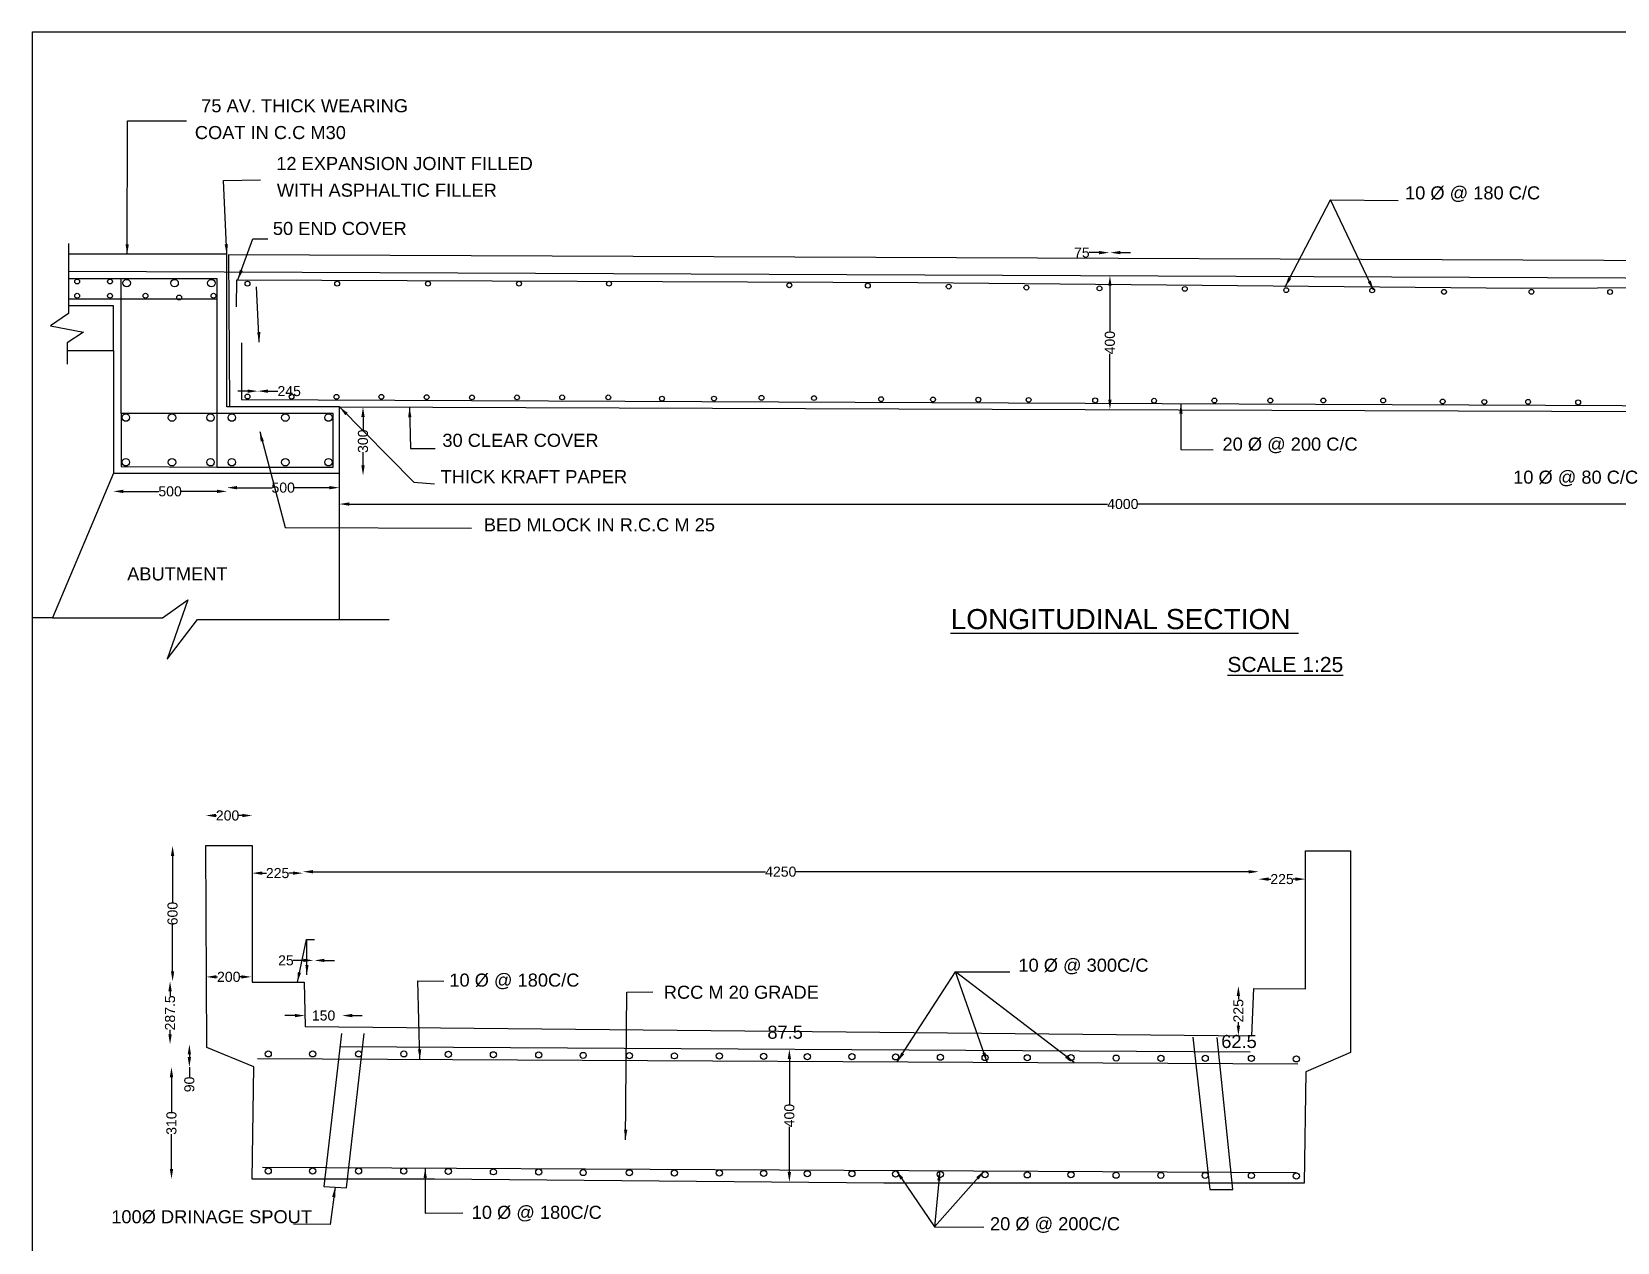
# Model space of a CAD drawing. Header units: millimetres. Extents: x 2542356 to 2558203, y 44351462 to 44362658.
# Drawn here: x 2542356 to 2550245, y 44356637 to 44362658 of the extents above; entities that cross this region are included whole.
import ezdxf

# ---------------------------------------------------------------- set-up
doc = ezdxf.new("R2010")
doc.units = ezdxf.units.MM
doc.header["$MEASUREMENT"] = 0
for name, color, linetype in [('DIMENSION', 7, 'Continuous'), ('DRAWING', 2, 'Continuous'), ('TEXT', 7, 'Continuous')]:
    doc.layers.add(name, color=color, linetype=linetype)
doc.styles.get("Standard").update_dxf_attribs({"font": 'arial.ttf', "height": 50})
doc.dimstyles.get("Standard").update_dxf_attribs({"dimtxt": 50, "dimasz": 50, "dimexe": 0.18, "dimexo": 0.0625, "dimgap": 0.09, "dimtad": 0, "dimdec": 0, "dimzin": 0, "dimdsep": 46, "dimtxsty": 'Standard', "dimcen": 0.09, "dimse1": 1, "dimse2": 1, "dimadec": 0, "dimazin": 0, "dimtfac": 1, "dimtdec": 0, "dimtofl": 0, "dimtmove": 0, "dimatfit": 3, "dimfxl": 1, "dimtolj": 1, "dimtzin": 0, "dimarcsym": 0})

# ---------------------------------------------------------------- blocks, each defined once
blk = doc.blocks.new('*D53')
at = {"layer": 'Defpoints', "color": 0, "transparency": 16777216}
for p in [(2543453, 44358759.5), (2543222, 44358610), (2543453, 44358610)]:
    blk.add_point(p, dxfattribs=at)
at = {"layer": 'TEXT', "color": 0, "lineweight": -2, "transparency": 16777216}
for p, q in [((2543272, 44358759.5), (2543274.3, 44358759.5)), ((2543403, 44358759.5), (2543385.7, 44358759.5))]:
    blk.add_line(p, q, dxfattribs=at)
at = {"layer": 'TEXT', "color": 0, "transparency": 16777216}
for points in [[(2543272, 44358767.8), (2543272, 44358751.2), (2543222, 44358759.5)], [(2543403, 44358767.8), (2543403, 44358751.2), (2543453, 44358759.5)]]:
    blk.add_solid(points, dxfattribs=at)
at = {"layer": 'TEXT', "color": 0, "transparency": 16777216, "insert": (2543330, 44358759.5), "char_height": 50, "attachment_point": 5}
blk.add_mtext('\\A1;200', dxfattribs=at)
blk = doc.blocks.new('*D54')
at = {"layer": 'Defpoints', "color": 0, "transparency": 16777216}
for p in [(2543453, 44358453.5), (2543705, 44358473), (2543705, 44358446.5)]:
    blk.add_point(p, dxfattribs=at)
at = {"layer": 'TEXT', "color": 0, "lineweight": -2, "transparency": 16777216}
for p, q in [((2543503, 44358473), (2543523.1, 44358473)), ((2543655, 44358473), (2543634.9, 44358473))]:
    blk.add_line(p, q, dxfattribs=at)
at = {"layer": 'TEXT', "color": 0, "transparency": 16777216}
for points in [[(2543503, 44358481.3), (2543503, 44358464.7), (2543453, 44358473)], [(2543655, 44358481.3), (2543655, 44358464.7), (2543705, 44358473)]]:
    blk.add_solid(points, dxfattribs=at)
at = {"layer": 'TEXT', "color": 0, "transparency": 16777216, "insert": (2543579, 44358473), "char_height": 50, "attachment_point": 5}
blk.add_mtext('\\A1;225', dxfattribs=at)
blk = doc.blocks.new('*D55')
at = {"layer": 'Defpoints', "color": 0, "transparency": 16777216}
for p in [(2543705, 44358473), (2548460.5, 44358480), (2548460.5, 44358443)]:
    blk.add_point(p, dxfattribs=at)
at = {"layer": 'TEXT', "color": 0, "lineweight": -2, "transparency": 16777216}
for p, q in [((2543755, 44358480), (2546007.1, 44358480)), ((2548410.5, 44358480), (2546158.4, 44358480))]:
    blk.add_line(p, q, dxfattribs=at)
at = {"layer": 'TEXT', "color": 0, "transparency": 16777216}
for points in [[(2543755, 44358488.3), (2543755, 44358471.7), (2543705, 44358480)], [(2548410.5, 44358488.3), (2548410.5, 44358471.7), (2548460.5, 44358480)]]:
    blk.add_solid(points, dxfattribs=at)
at = {"layer": 'TEXT', "color": 0, "transparency": 16777216, "insert": (2546082.8, 44358480), "char_height": 50, "attachment_point": 5}
blk.add_mtext('\\A1;4250', dxfattribs=at)
blk = doc.blocks.new('*D56')
at = {"layer": 'Defpoints', "color": 0, "transparency": 16777216}
for p in [(2548460.5, 44358443), (2548693.6, 44358443.2), (2548693.6, 44358443.2)]:
    blk.add_point(p, dxfattribs=at)
at = {"layer": 'TEXT', "color": 0, "lineweight": -2, "transparency": 16777216}
for p, q in [((2548510.5, 44358443.2), (2548521.1, 44358443.2)), ((2548643.6, 44358443.2), (2548633, 44358443.2))]:
    blk.add_line(p, q, dxfattribs=at)
at = {"layer": 'TEXT', "color": 0, "transparency": 16777216}
for points in [[(2548510.5, 44358451.5), (2548510.5, 44358434.8), (2548460.5, 44358443.2)], [(2548643.6, 44358451.5), (2548643.6, 44358434.8), (2548693.6, 44358443.2)]]:
    blk.add_solid(points, dxfattribs=at)
at = {"layer": 'TEXT', "color": 0, "transparency": 16777216, "insert": (2548577.1, 44358443.2), "char_height": 50, "attachment_point": 5}
blk.add_mtext('\\A1;225', dxfattribs=at)
blk = doc.blocks.new('*D57')
at = {"layer": 'Defpoints', "color": 0, "transparency": 16777216}
for p in [(2543480.8, 44360870), (2543480.8, 44360828.6), (2543480.5, 44360759.5)]:
    blk.add_point(p, dxfattribs=at)
at = {"layer": 'TEXT', "color": 0, "lineweight": -2, "transparency": 16777216}
for p, q in [((2543430.5, 44360870), (2543380.5, 44360870)), ((2543530.8, 44360870), (2543580.8, 44360870))]:
    blk.add_line(p, q, dxfattribs=at)
at = {"layer": 'TEXT', "color": 0, "transparency": 16777216}
for points in [[(2543430.5, 44360878.3), (2543430.5, 44360861.7), (2543480.5, 44360870)], [(2543530.8, 44360878.3), (2543530.8, 44360861.7), (2543480.8, 44360870)]]:
    blk.add_solid(points, dxfattribs=at)
at = {"layer": 'TEXT', "color": 0, "transparency": 16777216, "insert": (2543636.7, 44360870), "char_height": 50, "attachment_point": 5}
blk.add_mtext('\\A1;245', dxfattribs=at)
blk = doc.blocks.new('*D58')
at = {"layer": 'Defpoints', "color": 0, "transparency": 16777216}
for p in [(2542761, 44360375), (2543327, 44360371.5), (2543327, 44360371.5)]:
    blk.add_point(p, dxfattribs=at)
at = {"layer": 'TEXT', "color": 0, "lineweight": -2, "transparency": 16777216}
for p, q in [((2542811, 44360371.5), (2542988.8, 44360371.5)), ((2543277, 44360371.5), (2543099.2, 44360371.5))]:
    blk.add_line(p, q, dxfattribs=at)
at = {"layer": 'TEXT', "color": 0, "transparency": 16777216}
for points in [[(2542811, 44360379.8), (2542811, 44360363.2), (2542761, 44360371.5)], [(2543277, 44360379.8), (2543277, 44360363.2), (2543327, 44360371.5)]]:
    blk.add_solid(points, dxfattribs=at)
at = {"layer": 'TEXT', "color": 0, "transparency": 16777216, "insert": (2543044, 44360371.5), "char_height": 50, "attachment_point": 5}
blk.add_mtext('\\A1;500', dxfattribs=at)
blk = doc.blocks.new('*D59')
at = {"layer": 'Defpoints', "color": 0, "transparency": 16777216}
for p in [(2543327, 44360371.5), (2543886.5, 44360390), (2543886.5, 44360371.5)]:
    blk.add_point(p, dxfattribs=at)
at = {"layer": 'TEXT', "color": 0, "lineweight": -2, "transparency": 16777216}
for p, q in [((2543377, 44360390), (2543551.5, 44360390)), ((2543836.5, 44360390), (2543662, 44360390))]:
    blk.add_line(p, q, dxfattribs=at)
at = {"layer": 'TEXT', "color": 0, "transparency": 16777216}
for points in [[(2543377, 44360398.3), (2543377, 44360381.7), (2543327, 44360390)], [(2543836.5, 44360398.3), (2543836.5, 44360381.7), (2543886.5, 44360390)]]:
    blk.add_solid(points, dxfattribs=at)
at = {"layer": 'TEXT', "color": 0, "transparency": 16777216, "insert": (2543606.8, 44360390), "char_height": 50, "attachment_point": 5}
blk.add_mtext('\\A1;500', dxfattribs=at)
blk = doc.blocks.new('*D60')
at = {"layer": 'Defpoints', "color": 0, "transparency": 16777216}
for p in [(2544004, 44360791.5), (2544031.7, 44360791.5), (2544030.5, 44360450.5)]:
    blk.add_point(p, dxfattribs=at)
at = {"layer": 'TEXT', "color": 0, "lineweight": -2, "transparency": 16777216}
for p, q in [((2544004, 44360741.5), (2544004, 44360676.2)), ((2544004, 44360500.5), (2544004, 44360565.8))]:
    blk.add_line(p, q, dxfattribs=at)
at = {"layer": 'TEXT', "color": 0, "transparency": 16777216}
for points in [[(2543995.7, 44360741.5), (2544012.3, 44360741.5), (2544004, 44360791.5)], [(2543995.7, 44360500.5), (2544012.3, 44360500.5), (2544004, 44360450.5)]]:
    blk.add_solid(points, dxfattribs=at)
at = {"layer": 'TEXT', "color": 0, "transparency": 16777216, "insert": (2544004, 44360621), "char_height": 50, "attachment_point": 5, "rotation": 90}
blk.add_mtext('\\A1;300', dxfattribs=at)
blk = doc.blocks.new('*D66')
at = {"layer": 'Defpoints', "color": 0, "transparency": 16777216}
for p in [(2543886.5, 44360308.5), (2543886.5, 44360190.5), (2551683, 44360231.8)]:
    blk.add_point(p, dxfattribs=at)
at = {"layer": 'TEXT', "color": 0, "lineweight": -2, "transparency": 16777216}
for p, q in [((2543936.5, 44360308.5), (2547709.1, 44360308.5)), ((2551633, 44360308.5), (2547860.4, 44360308.5))]:
    blk.add_line(p, q, dxfattribs=at)
at = {"layer": 'TEXT', "color": 0, "transparency": 16777216}
for points in [[(2543936.5, 44360316.8), (2543936.5, 44360300.2), (2543886.5, 44360308.5)], [(2551633, 44360316.8), (2551633, 44360300.2), (2551683, 44360308.5)]]:
    blk.add_solid(points, dxfattribs=at)
at = {"layer": 'TEXT', "color": 0, "transparency": 16777216, "insert": (2547784.8, 44360308.5), "char_height": 50, "attachment_point": 5}
blk.add_mtext('\\A1;4000', dxfattribs=at)
blk = doc.blocks.new('*D67')
at = {"layer": 'Defpoints', "color": 0, "transparency": 16777216}
for p in [(2543224, 44358744.5), (2543448, 44358738.5), (2543448, 44357957)]:
    blk.add_point(p, dxfattribs=at)
at = {"layer": 'TEXT', "color": 0, "lineweight": -2, "transparency": 16777216}
for p, q in [((2543274, 44357957), (2543280.3, 44357957)), ((2543398, 44357957), (2543391.7, 44357957))]:
    blk.add_line(p, q, dxfattribs=at)
at = {"layer": 'TEXT', "color": 0, "transparency": 16777216}
for points in [[(2543274, 44357965.3), (2543274, 44357948.7), (2543224, 44357957)], [(2543398, 44357965.3), (2543398, 44357948.7), (2543448, 44357957)]]:
    blk.add_solid(points, dxfattribs=at)
at = {"layer": 'TEXT', "color": 0, "transparency": 16777216, "insert": (2543336, 44357957), "char_height": 50, "attachment_point": 5}
blk.add_mtext('\\A1;200', dxfattribs=at)
blk = doc.blocks.new('*D68')
at = {"layer": 'Defpoints', "color": 0, "transparency": 16777216}
for p in [(2543757, 44358039), (2543757, 44357936), (2543762, 44357901)]:
    blk.add_point(p, dxfattribs=at)
at = {"layer": 'TEXT', "color": 0, "lineweight": -2, "transparency": 16777216}
for p, q in [((2543707, 44358039), (2543657, 44358039)), ((2543812, 44358039), (2543862, 44358039))]:
    blk.add_line(p, q, dxfattribs=at)
at = {"layer": 'TEXT', "color": 0, "transparency": 16777216}
for points in [[(2543707, 44358047.3), (2543707, 44358030.7), (2543757, 44358039)], [(2543812, 44358047.3), (2543812, 44358030.7), (2543762, 44358039)]]:
    blk.add_solid(points, dxfattribs=at)
at = {"layer": 'TEXT', "color": 0, "transparency": 16777216, "insert": (2543620.5, 44358039), "char_height": 50, "attachment_point": 5}
blk.add_mtext('\\A1;25', dxfattribs=at)
blk = doc.blocks.new('*D69')
at = {"layer": 'Defpoints', "color": 0, "transparency": 16777216}
for p in [(2543715, 44357753.2), (2543900.5, 44357764.7), (2543900.5, 44357714)]:
    blk.add_point(p, dxfattribs=at)
at = {"layer": 'TEXT', "color": 0, "lineweight": -2, "transparency": 16777216}
for p, q in [((2543665, 44357764.7), (2543615, 44357764.7)), ((2543950.5, 44357764.7), (2544000.5, 44357764.7))]:
    blk.add_line(p, q, dxfattribs=at)
at = {"layer": 'TEXT', "color": 0, "transparency": 16777216}
for points in [[(2543665, 44357773), (2543665, 44357756.4), (2543715, 44357764.7)], [(2543950.5, 44357773), (2543950.5, 44357756.4), (2543900.5, 44357764.7)]]:
    blk.add_solid(points, dxfattribs=at)
at = {"layer": 'TEXT', "color": 0, "transparency": 16777216, "insert": (2543807.8, 44357764.7), "char_height": 50, "attachment_point": 5}
blk.add_mtext('\\A1;150', dxfattribs=at)
blk = doc.blocks.new('*D70')
at = {"layer": 'Defpoints', "color": 0, "transparency": 16777216}
for p in [(2543044, 44357508), (2543051, 44357508), (2543049, 44356952)]:
    blk.add_point(p, dxfattribs=at)
at = {"layer": 'TEXT', "color": 0, "lineweight": -2, "transparency": 16777216}
for p, q in [((2543051, 44357458), (2543051, 44357285.2)), ((2543051, 44357002), (2543051, 44357174.8))]:
    blk.add_line(p, q, dxfattribs=at)
at = {"layer": 'TEXT', "color": 0, "transparency": 16777216}
for points in [[(2543042.7, 44357458), (2543059.3, 44357458), (2543051, 44357508)], [(2543042.7, 44357002), (2543059.3, 44357002), (2543051, 44356952)]]:
    blk.add_solid(points, dxfattribs=at)
at = {"layer": 'TEXT', "color": 0, "transparency": 16777216, "insert": (2543051, 44357230), "char_height": 50, "attachment_point": 5, "rotation": 90}
blk.add_mtext('\\A1;310', dxfattribs=at)
blk = doc.blocks.new('*D71')
at = {"layer": 'Defpoints', "color": 0, "transparency": 16777216}
for p in [(2543042.5, 44357621.5), (2543051, 44357508), (2543140, 44357508)]:
    blk.add_point(p, dxfattribs=at)
at = {"layer": 'TEXT', "color": 0, "lineweight": -2, "transparency": 16777216}
for p, q in [((2543140, 44357571.5), (2543140, 44357558)), ((2543140, 44357508), (2543140, 44357458))]:
    blk.add_line(p, q, dxfattribs=at)
at = {"layer": 'TEXT', "color": 0, "transparency": 16777216}
for points in [[(2543131.7, 44357571.5), (2543148.3, 44357571.5), (2543140, 44357621.5)], [(2543131.7, 44357558), (2543148.3, 44357558), (2543140, 44357508)]]:
    blk.add_solid(points, dxfattribs=at)
at = {"layer": 'TEXT', "color": 0, "transparency": 16777216, "insert": (2543140, 44357422.2), "char_height": 50, "attachment_point": 5, "rotation": 90}
blk.add_mtext('\\A1;90', dxfattribs=at)
blk = doc.blocks.new('*D72')
at = {"layer": 'Defpoints', "color": 0, "transparency": 16777216}
for p in [(2543032.5, 44357935), (2543044, 44357935), (2543042.5, 44357621.5)]:
    blk.add_point(p, dxfattribs=at)
at = {"layer": 'TEXT', "color": 0, "lineweight": -2, "transparency": 16777216}
for p, q in [((2543044, 44357885), (2543044, 44357863.3)), ((2543044, 44357671.5), (2543044, 44357693.2))]:
    blk.add_line(p, q, dxfattribs=at)
at = {"layer": 'TEXT', "color": 0, "transparency": 16777216}
for points in [[(2543035.7, 44357885), (2543052.3, 44357885), (2543044, 44357935)], [(2543035.7, 44357671.5), (2543052.3, 44357671.5), (2543044, 44357621.5)]]:
    blk.add_solid(points, dxfattribs=at)
at = {"layer": 'TEXT', "color": 0, "transparency": 16777216, "insert": (2543044, 44357778.2), "char_height": 50, "attachment_point": 5, "rotation": 90}
blk.add_mtext('\\A1;287.5', dxfattribs=at)
blk = doc.blocks.new('*D73')
at = {"layer": 'Defpoints', "color": 0, "transparency": 16777216}
for p in [(2543030.5, 44358609), (2543056.5, 44358609), (2543032.5, 44357935)]:
    blk.add_point(p, dxfattribs=at)
at = {"layer": 'TEXT', "color": 0, "lineweight": -2, "transparency": 16777216}
for p, q in [((2543056.5, 44358559), (2543056.5, 44358327.4)), ((2543056.5, 44357985), (2543056.5, 44358216.6))]:
    blk.add_line(p, q, dxfattribs=at)
at = {"layer": 'TEXT', "color": 0, "transparency": 16777216}
for points in [[(2543048.2, 44358559), (2543064.8, 44358559), (2543056.5, 44358609)], [(2543048.2, 44357985), (2543064.8, 44357985), (2543056.5, 44357935)]]:
    blk.add_solid(points, dxfattribs=at)
at = {"layer": 'TEXT', "color": 0, "transparency": 16777216, "insert": (2543056.5, 44358272), "char_height": 50, "attachment_point": 5, "rotation": 90}
blk.add_mtext('\\A1;600', dxfattribs=at)
blk = doc.blocks.new('*D77')
at = {"layer": 'Defpoints', "color": 0, "transparency": 16777216}
for p in [(2548342.5, 44357912), (2548359.9, 44357912), (2548354.4, 44357665)]:
    blk.add_point(p, dxfattribs=at)
at = {"layer": 'TEXT', "color": 0, "lineweight": -2, "transparency": 16777216}
for p, q in [((2548359.9, 44357862), (2548359.9, 44357844.4)), ((2548359.9, 44357715), (2548359.9, 44357732.6))]:
    blk.add_line(p, q, dxfattribs=at)
at = {"layer": 'TEXT', "color": 0, "transparency": 16777216}
for points in [[(2548351.6, 44357862), (2548368.2, 44357862), (2548359.9, 44357912)], [(2548351.6, 44357715), (2548368.2, 44357715), (2548359.9, 44357665)]]:
    blk.add_solid(points, dxfattribs=at)
at = {"layer": 'TEXT', "color": 0, "transparency": 16777216, "insert": (2548359.9, 44357788.5), "char_height": 50, "attachment_point": 5, "rotation": 90}
blk.add_mtext('\\A1;225', dxfattribs=at)
blk = doc.blocks.new('*D97')
at = {"layer": 'Defpoints', "color": 0, "transparency": 16777216}
for p in [(2547717, 44361559), (2547717, 44361549.5), (2547723, 44361444.4)]:
    blk.add_point(p, dxfattribs=at)
at = {"layer": 'TEXT', "color": 0, "lineweight": -2, "transparency": 16777216}
for p, q in [((2547667, 44361559), (2547617, 44361559)), ((2547773, 44361559), (2547823, 44361559))]:
    blk.add_line(p, q, dxfattribs=at)
at = {"layer": 'TEXT', "color": 0, "transparency": 16777216}
for points in [[(2547667, 44361567.3), (2547667, 44361550.7), (2547717, 44361559)], [(2547773, 44361567.3), (2547773, 44361550.7), (2547723, 44361559)]]:
    blk.add_solid(points, dxfattribs=at)
at = {"layer": 'TEXT', "color": 0, "transparency": 16777216, "insert": (2547581.1, 44361559), "char_height": 50, "attachment_point": 5}
blk.add_mtext('\\A1;75', dxfattribs=at)
blk = doc.blocks.new('*D98')
at = {"layer": 'Defpoints', "color": 0, "transparency": 16777216}
for p in [(2547723, 44361444.4), (2547720.6, 44360778), (2547720.6, 44360778)]:
    blk.add_point(p, dxfattribs=at)
at = {"layer": 'TEXT', "color": 0, "lineweight": -2, "transparency": 16777216}
for p, q in [((2547720.6, 44361394.4), (2547720.6, 44361167.5)), ((2547720.6, 44360828), (2547720.6, 44361055))]:
    blk.add_line(p, q, dxfattribs=at)
at = {"layer": 'TEXT', "color": 0, "transparency": 16777216}
for points in [[(2547712.3, 44361394.4), (2547728.9, 44361394.4), (2547720.6, 44361444.4)], [(2547712.3, 44360828), (2547728.9, 44360828), (2547720.6, 44360778)]]:
    blk.add_solid(points, dxfattribs=at)
at = {"layer": 'TEXT', "color": 0, "transparency": 16777216, "insert": (2547720.6, 44361111.2), "char_height": 50, "attachment_point": 5, "rotation": 90}
blk.add_mtext('\\A1;400', dxfattribs=at)
blk = doc.blocks.new('*D99')
at = {"layer": 'Defpoints', "color": 0, "transparency": 16777216}
for p in [(2546097.7, 44357598.1), (2546125.5, 44357598.1), (2546093.8, 44356936.3)]:
    blk.add_point(p, dxfattribs=at)
at = {"layer": 'TEXT', "color": 0, "lineweight": -2, "transparency": 16777216}
for p, q in [((2546125.5, 44357548.1), (2546125.5, 44357323.4)), ((2546125.5, 44356986.3), (2546125.5, 44357210.9))]:
    blk.add_line(p, q, dxfattribs=at)
at = {"layer": 'TEXT', "color": 0, "transparency": 16777216}
for points in [[(2546117.2, 44357548.1), (2546133.8, 44357548.1), (2546125.5, 44357598.1)], [(2546117.2, 44356986.3), (2546133.8, 44356986.3), (2546125.5, 44356936.3)]]:
    blk.add_solid(points, dxfattribs=at)
at = {"layer": 'TEXT', "color": 0, "transparency": 16777216, "insert": (2546125.5, 44357267.2), "char_height": 50, "attachment_point": 5, "rotation": 90}
blk.add_mtext('\\A1;400', dxfattribs=at)

msp = doc.modelspace()

# ---------------------------------------------------------------- linework, layer by layer
at = {"layer": 'DIMENSION', "color": 0}
msp.add_lwpolyline([(2558203.5, 44351462.4), (2542359, 44351462.4), (2542359, 44362657.5), (2558203.5, 44362657.5)], close=True, dxfattribs=at)
at = {"layer": 'DRAWING', "color": 0}
for points in [[(2542538, 44361605), (2542538, 44361256), (2542448.5, 44361195), (2542613, 44361164), (2542532.5, 44361111), (2542532.5, 44361004.5)], [(2543886.5, 44359734.5), (2543886.5, 44360792), (2543326, 44360792), (2543326, 44361550.5), (2542538, 44361550.5)], [(2542532.5, 44361071.5), (2542762, 44361071.5), (2542762, 44360461.5), (2542459.5, 44359742), (2542355.5, 44359742)], [(2542459.5, 44359742), (2543005.5, 44359742), (2543133, 44359833), (2543030, 44359536.5), (2543180, 44359734.5), (2544133.5, 44359734.5)]]:
    msp.add_lwpolyline(points, dxfattribs=at)
at = {"layer": 'TEXT', "color": 0}
for points in [[(2542538, 44361466), (2552997, 44361422.5), (2552997, 44361559.5)], [(2552997, 44361508), (2543335.5, 44361547.5), (2543339.5, 44360802), (2543339.5, 44360792)], [(2543886.5, 44360792), (2552236, 44360761.5), (2552248, 44361511.1)], [(2542538, 44361430.5), (2543276.5, 44361430.5), (2543276.5, 44360491.5), (2543855, 44360491.5), (2543855, 44360759.5), (2542801, 44360759.5), (2542801, 44360494.5), (2543276.5, 44360491.5)], [(2542801, 44360759.5), (2542801, 44361430.5)], [(2543375, 44361289.5), (2543376.5, 44361423), (2546765, 44361411), (2549770, 44361381.5), (2550901.5, 44361387), (2552015, 44361377.5), (2552187, 44361379), (2552179, 44361089.5)], [(2542538, 44361329), (2543276.5, 44361329)], [(2542762, 44361071.5), (2542762, 44361295), (2542538, 44361295)], [(2543399, 44361110.5), (2543399, 44360829), (2552179, 44360791), (2552179, 44361089.5)], [(2542762, 44360461.5), (2543886.5, 44360461.5)], [(2543222, 44358610), (2543453, 44358610), (2543453, 44357938), (2543453, 44357930.5), (2543711, 44357930.5), (2543716, 44357709.8), (2548426.4, 44357664.3), (2548436.5, 44357900), (2548694, 44357897.5), (2548693.5, 44358583.5), (2548917.5, 44358583.5), (2548917, 44357580.5), (2548695, 44357485), (2548687, 44356932), (2548120.5, 44356932), (2546596, 44356932), (2544360.5, 44356951), (2543453, 44356951), (2543461, 44357509), (2543227.5, 44357606.5), (2543222, 44358610)], [(2543897, 44357675.7), (2543808.5, 44356914.5), (2543921.5, 44356908.5), (2544009.5, 44357675.2)], [(2548133, 44357656.8), (2548218, 44356900.5), (2548331.5, 44356900.5), (2548254, 44357656.2)], [(2543889.5, 44357611), (2548418.5, 44357584.5)], [(2543479, 44357550.5), (2548655, 44357525)], [(2543503.5, 44357010.5), (2548648.5, 44356985)]]:
    msp.add_lwpolyline(points, dxfattribs=at)
for centre, radius in [((2542581.5, 44361415.5), 12), ((2542745, 44361415.5), 12), ((2542828, 44361407.5), 18.5), ((2543066.5, 44361407.5), 18.5), ((2543249.5, 44361407.5), 18.5), ((2543429.5, 44361404.5), 12), ((2543875.5, 44361404.5), 12), ((2544327.5, 44361404.5), 12), ((2544780.5, 44361404.5), 12), ((2545228, 44361404.5), 12), ((2546125.5, 44361396.5), 12), ((2546516, 44361394.5), 12), ((2546918.5, 44361390), 12), ((2547305, 44361385), 12), ((2547668.5, 44361381), 12), ((2548093.5, 44361378.5), 12), ((2548598, 44361372.5), 12), ((2549025.5, 44361371), 12), ((2549383, 44361364), 12), ((2549818, 44361364), 12), ((2550209.5, 44361363), 12), ((2542581.5, 44361344.5), 12), ((2542745, 44361344.5), 12), ((2542921.5, 44361344.5), 12), ((2543089.5, 44361335.5), 12), ((2543260, 44361344.5), 12), ((2543429.5, 44360843.5), 12), ((2543648.5, 44360842.5), 12), ((2543872, 44360841.5), 12), ((2544095.5, 44360841.5), 12), ((2544320.5, 44360840), 12), ((2544546.5, 44360839), 12), ((2544770.5, 44360839), 12), ((2544995, 44360839), 12), ((2545224.5, 44360839), 12), ((2545491.5, 44360832.5), 12), ((2545750.5, 44360833), 12), ((2545987, 44360837), 12), ((2546248, 44360835.5), 12), ((2546582, 44360830), 12), ((2546840.5, 44360828.5), 12), ((2547066, 44360827.5), 12), ((2547316, 44360826.5), 12), ((2547647, 44360824.5), 12), ((2547940.5, 44360822.5), 12), ((2548240.5, 44360823.5), 12), ((2548519, 44360823.5), 12), ((2548782.5, 44360823.5), 12), ((2549080.5, 44360823.5), 12), ((2549376.5, 44360818.5), 12), ((2549583.5, 44360816.5), 12), ((2549801.5, 44360817), 12), ((2550050.5, 44360814.5), 12), ((2542824, 44360738.5), 18.5), ((2543053.5, 44360738.5), 18.5), ((2543245.5, 44360738.5), 18.5), ((2543351.5, 44360738.5), 18.5), ((2543617.5, 44360738.5), 18.5), ((2543832.5, 44360738.5), 18.5), ((2542824, 44360516.5), 18.5), ((2543053.5, 44360516.5), 18.5), ((2543245.5, 44360516.5), 18.5), ((2543351.5, 44360516.5), 18.5), ((2543617.5, 44360516.5), 18.5), ((2543832.5, 44360516.5), 18.5), ((2543532.5, 44357574), 15.2), ((2543753.6, 44357574), 15.2), ((2543982.1, 44357574), 15.2), ((2544207.1, 44357574), 15.2), ((2544428.6, 44357571.9), 15.2), ((2544653.1, 44357569.9), 15.2), ((2544878.6, 44357568.9), 15.2), ((2545099.6, 44357566.4), 15.2), ((2545329.6, 44357565.4), 15.2), ((2545553.6, 44357564.4), 15.2), ((2545777.1, 44357563.9), 15.2), ((2545997.9, 44357562.2), 15.2), ((2546215, 44357560.2), 15.2), ((2546436.9, 44357560.2), 15.2), ((2546654.2, 44357559.2), 15.2), ((2546877.1, 44357557.7), 15.2), ((2547099.5, 44357555.7), 15.2), ((2547309.3, 44357554.9), 15.2), ((2547526.9, 44357555.4), 15.2), ((2547751.7, 44357553.3), 15.2), ((2547974.2, 44357552.1), 15.2), ((2548194.7, 44357552.1), 15.2), ((2548424.7, 44357551.7), 15.2), ((2548648.4, 44357549.1), 15.2), ((2543532.4, 44356991.6), 15.2), ((2543753.5, 44356991.6), 15.2), ((2543982, 44356991.6), 15.2), ((2544207, 44356991.6), 15.2), ((2544428.5, 44356989.5), 15.2), ((2544653, 44356987.5), 15.2), ((2544878.5, 44356986.5), 15.2), ((2545099.5, 44356984), 15.2), ((2545329.5, 44356983), 15.2), ((2545553.5, 44356982), 15.2), ((2545777, 44356981.5), 15.2), ((2545997.8, 44356979.8), 15.2), ((2546214.9, 44356977.8), 15.2), ((2546436.7, 44356977.8), 15.2), ((2546654, 44356976.8), 15.2), ((2546876.9, 44356975.4), 15.2), ((2547099.3, 44356973.3), 15.2), ((2547309.2, 44356972.5), 15.2), ((2547526.8, 44356973.1), 15.2), ((2547751.6, 44356970.9), 15.2), ((2547974, 44356969.7), 15.2), ((2548194.6, 44356969.7), 15.2), ((2548424.6, 44356969.3), 15.2), ((2548648.2, 44356966.8), 15.2)]:
    msp.add_circle(centre, radius, dxfattribs=at)

# ---------------------------------------------------------------- texts
for s, height, p in [('75 AV. THICK WEARING', 65, (2543198.9, 44362257)), ('COAT IN C.C M30', 65, (2543167.2, 44362123.6)), ('12 EXPANSION JOINT FILLED', 65, (2543572.4, 44361969.6)), ('WITH ASPHALTIC FILLER', 65, (2543575.3, 44361837)), ('10 Ø @ 180 C/C', 65, (2549189, 44361823.7)), ('50 END COVER', 65, (2543555.5, 44361646.7)), ('30 CLEAR COVER', 65, (2544399, 44360593.1)), ('20 Ø @ 200 C/C', 65, (2548280.9, 44360574.2)), ('THICK KRAFT PAPER', 65, (2544390.1, 44360412.4)), ('10 Ø @ 80 C/C', 65, (2549727.1, 44360409.8)), ('BED MLOCK IN R.C.C M 25', 65, (2544605.2, 44360173)), ('ABUTMENT', 65, (2542830.4, 44359928.7)), ('%%ULONGITUDINAL SECTION ', 100, (2546928, 44359686.5)), ('%%USCALE 1:25', 75, (2548305.2, 44359473.2)), ('10 Ø @ 300C/C', 65, (2547265.2, 44357982.8)), ('10 Ø @ 180C/C', 65, (2544433.6, 44357908.6)), ('RCC M 20 GRADE', 65, (2545500.6, 44357848.2)), ('87.5', 65, (2546016.1, 44357649.4)), ('62.5', 65, (2548274.6, 44357603.3)), ('100Ø DRINAGE SPOUT', 65, (2542751.3, 44356731.7)), ('10 Ø @ 180C/C', 65, (2544544.8, 44356753.7)), ('20 Ø @ 200C/C', 65, (2547123.8, 44356696.8))]:
    msp.add_text(s, height=height, dxfattribs=at).set_placement(p)

# ---------------------------------------------------------------- dimensions: what is measured, and where the dimension line sits
for base, p1, p2, text, picture, middle in [((2547717, 44361559), (2547723, 44361444.4), (2547717, 44361549.5), '75', '*D97', (2547581.1, 44361559)), ((2543480.8, 44360870), (2543480.5, 44360759.5), (2543480.8, 44360828.6), '245', '*D57', (2543636.7, 44360870)), ((2543886.5, 44360390), (2543327, 44360371.5), (2543886.5, 44360371.5), '500', '*D59', (2543606.8, 44360390)), ((2543327, 44360371.5), (2542761, 44360375), (2543327, 44360371.5), '500', '*D58', (2543044, 44360371.5)), ((2543886.5, 44360308.5), (2551683, 44360231.8), (2543886.5, 44360190.5), '4000', '*D66', (2547784.8, 44360308.5)), ((2543448, 44357957), (2543224, 44358744.5), (2543448, 44358738.5), '200', '*D67', (2543336, 44357957)), ((2543705, 44358473), (2543453, 44358453.5), (2543705, 44358446.5), '225', '*D54', (2543579, 44358473)), ((2548460.5, 44358480), (2543705, 44358473), (2548460.5, 44358443), '4250', '*D55', (2546082.8, 44358480)), ((2548693.6, 44358443.2), (2548460.5, 44358443), (2548693.6, 44358443.2), '225', '*D56', (2548577.1, 44358443.2)), ((2543757, 44358039), (2543762, 44357901), (2543757, 44357936), '25', '*D68', (2543620.5, 44358039)), ((2543900.5, 44357764.7), (2543715, 44357753.2), (2543900.5, 44357714), '150', '*D69', (2543807.8, 44357764.7))]:
    dim = msp.add_linear_dim(base=base, p1=p1, p2=p2, text=text, dimstyle='Standard', dxfattribs=at)
    dim.commit()
    dim.dimension.update_dxf_attribs({"geometry": picture, "text_midpoint": middle})
for base, p1, p2, text, picture, middle in [((2547720.6, 44360778), (2547723, 44361444.4), (2547720.6, 44360778), '400', '*D98', (2547720.6, 44361111.2)), ((2544004, 44360791.5), (2544030.5, 44360450.5), (2544031.7, 44360791.5), '300', '*D60', (2544004, 44360621)), ((2543056.5, 44358609), (2543032.5, 44357935), (2543030.5, 44358609), '600', '*D73', (2543056.5, 44358272)), ((2543044, 44357935), (2543042.5, 44357621.5), (2543032.5, 44357935), '287.5', '*D72', (2543044, 44357778.2)), ((2548359.9, 44357912), (2548354.4, 44357665), (2548342.5, 44357912), '225', '*D77', (2548359.9, 44357788.5)), ((2543140, 44357508), (2543042.5, 44357621.5), (2543051, 44357508), '90', '*D71', (2543140, 44357422.2)), ((2546125.5, 44357598.1), (2546093.8, 44356936.3), (2546097.7, 44357598.1), '400', '*D99', (2546125.5, 44357267.2)), ((2543051, 44357508), (2543049, 44356952), (2543044, 44357508), '310', '*D70', (2543051, 44357230))]:
    dim = msp.add_linear_dim(base=base, p1=p1, p2=p2, angle=90, text=text, dimstyle='Standard', dxfattribs=at)
    dim.commit()
    dim.dimension.update_dxf_attribs({"geometry": picture, "text_midpoint": middle})
dim = msp.add_linear_dim(base=(2543453, 44358759.5), p1=(2543222, 44358610), p2=(2543453, 44358610), text='200', dimstyle='Standard', dxfattribs=at)
dim.commit()
dim.dimension.update_dxf_attribs({"geometry": '*D53', "text_midpoint": (2543330, 44358759.5), "dimtype": 160})

# ---------------------------------------------------------------- leaders
for points in [[(2542830.5, 44361550.5), (2542831.5, 44362214), (2543125, 44362214)], [(2543326, 44361550.5), (2543310, 44361918), (2543494.5, 44361921)], [(2548592.5, 44361388.5), (2548818.5, 44361821), (2549155.5, 44361818)], [(2549032.5, 44361371.5), (2548818.5, 44361821)], [(2543381.5, 44361423.5), (2543455, 44361627), (2543531, 44361628)], [(2543488, 44361113.5), (2543473.5, 44361389)], [(2543886.5, 44360792), (2544256.5, 44360418), (2544360, 44360409.5)], [(2544235.5, 44360790.7), (2544241, 44360584.5), (2544362.5, 44360584.5)], [(2548074, 44360808.8), (2548074, 44360579.5), (2548234.5, 44360578)], [(2543490, 44360669.5), (2543616, 44360192.5), (2544543.5, 44360188.5)], [(2543677.5, 44357930.5), (2543722.5, 44358142.5), (2543762, 44358142.5)], [(2543725, 44357967), (2543725, 44358142.5)], [(2546662.5, 44357534.8), (2546953, 44357982.5), (2547222, 44357982.5)], [(2547109.5, 44357532.6), (2546953, 44357982.5)], [(2547542.9, 44357530.5), (2546953, 44357982.5)], [(2544287, 44357546.5), (2544277, 44357937), (2544405.5, 44357936.5)], [(2545310.5, 44357147), (2545316.5, 44357881.5), (2545446.5, 44357882.5)], [(2544313.5, 44357006.5), (2544313.5, 44356782), (2544500.5, 44356783.5)], [(2546657, 44356994.9), (2546847.5, 44356714.5), (2547093.5, 44356712)], [(2546874, 44356993.8), (2546847.5, 44356714.5)], [(2547094.9, 44356992.7), (2546847.5, 44356714.5)], [(2543865, 44356911.5), (2543840.5, 44356725), (2543658.5, 44356726.5)]]:
    msp.add_leader(points, dimstyle='Standard', override={"dimgap": 0.09, "dimtad": 0}, dxfattribs=at)

doc.saveas('drawing.dxf')
